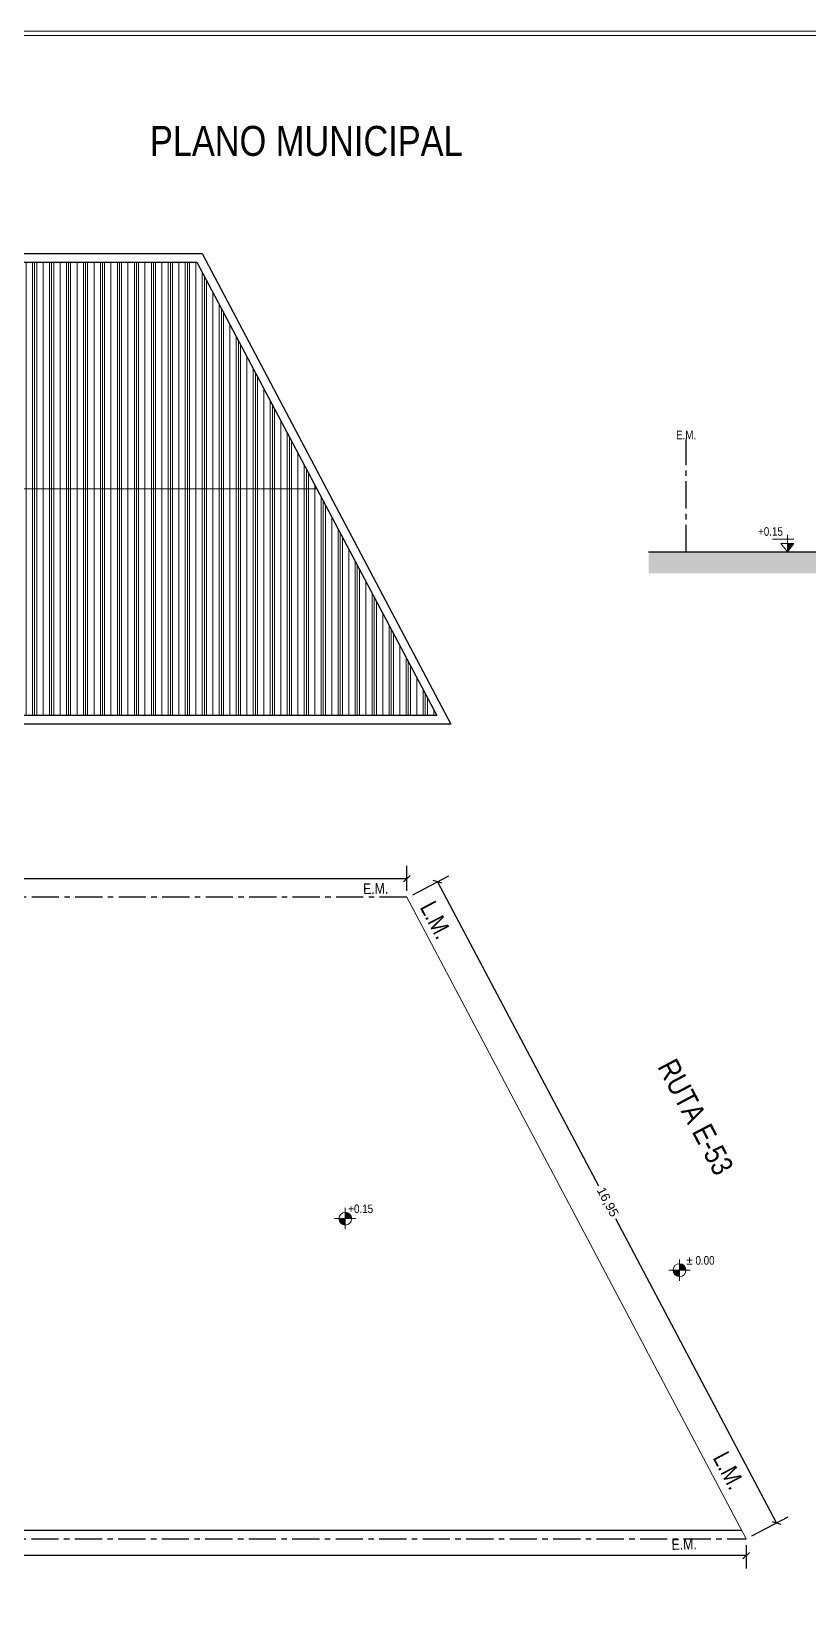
# Model space of a CAD drawing. Header units: millimetres. Extents: x 569 to 671, y 232 to 291.
# Drawn here: x 610.72 to 628.89, y 254.31 to 290.84 of the extents above; entities that cross this region are included whole.
import ezdxf

# ---------------------------------------------------------------- set-up
doc = ezdxf.new("R2010")
doc.units = ezdxf.units.MM
doc.linetypes.add('CENTERX2', pattern=[101.6, 63.5, -12.7, 12.7, -12.7])
for name, color, linetype, lineweight in [('Cotas', 9, 'Continuous', 13), ('MARCO', 130, 'Continuous', 15), ('Mobiliario', 84, 'Continuous', 18), ('Piso', 254, 'Continuous', 13), ('Transcr. cotas', 200, 'Continuous', 13), ('Transcr. ejes', 200, 'CENTERX2', 25), ('Transcr. texto', 200, 'Continuous', 25), ('Transcr. vista fina', 111, 'Continuous', 15)]:
    doc.layers.add(name, color=color, linetype=linetype, lineweight=lineweight)
for name, color, linetype in [('Ejes', 30, 'CENTERX2'), ('Espesor corte', 171, 'Continuous'), ('Texto', 241, 'Continuous'), ('Vista', 4, 'Continuous')]:
    doc.layers.add(name, color=color, linetype=linetype)
doc.styles.add('CARATULA', font='arial.ttf')
doc.styles.add('Cecilia-3', font='ARIALN.TTF', dxfattribs={"height": 0.04})
doc.dimstyles.new('Seba', dxfattribs={"dimscale": 0.3, "dimtxt": 0.7, "dimasz": 0.5, "dimexe": 1, "dimexo": 0.5, "dimgap": 0.3, "dimtad": 0, "dimzin": 1, "dimtxsty": 'CARATULA', "dimblk": 'OBLIQUE', "dimcen": 0.5, "dimclrd": 256, "dimclre": 256, "dimadec": 0, "dimazin": 0, "dimtm": 1e-09, "dimtfac": 1, "dimtmove": 0, "dimatfit": 3, "dimldrblk": 'OBLIQUE', "dimfxl": 1.25, "dimarcsym": 1})
pattern_1 = [(90, (0.85043, 3.97372), (-0.396875, 2e-17), []), (90, (0.8008, 3.97372), (-0.396875, 2e-17), []), (90, (0.7512, 3.97372), (-0.396875, 2e-17), []), (90, (0.60238, 3.97372), (-0.396875, 2e-17), [])]

# ---------------------------------------------------------------- blocks, each defined once
blk = doc.blocks.new('_Oblique')
at = {"color": 0, "linetype": 'ByBlock', "lineweight": -2}
blk.add_line((-0.5, -0.5), (0.5, 0.5), dxfattribs=at)
blk = doc.blocks.new('*D112')
at = {"layer": 'Defpoints', "color": 0, "transparency": 16777216}
for p in [(619.495, 271.025), (587.355, 270.592), (619.495, 270.592)]:
    blk.add_point(p, dxfattribs=at)
at = {"layer": 'Transcr. cotas', "lineweight": -2, "transparency": 16777216}
for p, q in [((587.355, 270.742), (587.355, 271.325)), ((619.495, 270.742), (619.495, 271.325)), ((587.355, 271.025), (602.981, 271.025)), ((619.495, 271.025), (603.869, 271.025))]:
    blk.add_line(p, q, dxfattribs=at)
at = {"layer": 'Transcr. cotas', "lineweight": -2, "transparency": 16777216, "xscale": 0.15, "yscale": 0.15, "zscale": 0.15, "rotation": 180}
blk.add_blockref('_Oblique', (587.355, 271.025), dxfattribs=at)
at = {"layer": 'Transcr. cotas', "lineweight": -2, "transparency": 16777216, "xscale": 0.15, "yscale": 0.15, "zscale": 0.15}
blk.add_blockref('_Oblique', (619.495, 271.025), dxfattribs=at)
at = {"layer": 'Transcr. cotas', "color": 0, "transparency": 16777216, "insert": (603.425, 271.025), "char_height": 0.21, "attachment_point": 5, "style": 'CARATULA'}
blk.add_mtext('32,14', dxfattribs=at)
blk = doc.blocks.new('*D114')
at = {"layer": 'Defpoints', "color": 0, "transparency": 16777216}
for p in [(587.355, 255.592), (627.425, 255.592), (627.425, 255.199)]:
    blk.add_point(p, dxfattribs=at)
at = {"layer": 'Transcr. cotas', "lineweight": -2, "transparency": 16777216}
for p, q in [((587.355, 255.442), (587.355, 254.899)), ((627.425, 255.442), (627.425, 254.899)), ((587.355, 255.199), (606.941, 255.199)), ((627.425, 255.199), (607.839, 255.199))]:
    blk.add_line(p, q, dxfattribs=at)
at = {"layer": 'Transcr. cotas', "lineweight": -2, "transparency": 16777216, "xscale": 0.15, "yscale": 0.15, "zscale": 0.15, "rotation": 180}
blk.add_blockref('_Oblique', (587.355, 255.199), dxfattribs=at)
at = {"layer": 'Transcr. cotas', "lineweight": -2, "transparency": 16777216, "xscale": 0.15, "yscale": 0.15, "zscale": 0.15}
blk.add_blockref('_Oblique', (627.425, 255.199), dxfattribs=at)
at = {"layer": 'Transcr. cotas', "color": 0, "transparency": 16777216, "insert": (607.39, 255.199), "char_height": 0.21, "attachment_point": 5, "style": 'CARATULA'}
blk.add_mtext('40,07', dxfattribs=at)
blk = doc.blocks.new('*D115')
at = {"layer": 'Defpoints', "color": 0, "transparency": 16777216}
for p in [(619.503, 270.577), (628.136, 255.968), (627.425, 255.592)]:
    blk.add_point(p, dxfattribs=at)
at = {"layer": 'Transcr. cotas', "lineweight": -2, "transparency": 16777216}
for p, q in [((619.636, 270.647), (620.48, 271.093)), ((620.215, 270.953), (623.972, 263.845)), ((628.136, 255.968), (624.379, 263.076)), ((627.558, 255.662), (628.402, 256.108))]:
    blk.add_line(p, q, dxfattribs=at)
at = {"layer": 'Transcr. cotas', "lineweight": -2, "transparency": 16777216, "xscale": 0.15, "yscale": 0.15, "zscale": 0.15}
for p, rotation in [((620.215, 270.953), 117.8639156463302), ((628.136, 255.968), 297.8639156463302)]:
    blk.add_blockref('_Oblique', p, dxfattribs=dict(at, rotation=rotation))
at = {"layer": 'Transcr. cotas', "color": 0, "transparency": 16777216, "insert": (624.176, 263.46), "char_height": 0.21, "attachment_point": 5, "rotation": 297.8639, "style": 'CARATULA'}
blk.add_mtext('16,95', dxfattribs=at)

msp = doc.modelspace()

# ---------------------------------------------------------------- hatches: boundary and pattern name
at = {"layer": 'Cotas'}
msp.add_hatch(color=256, dxfattribs=at).paths.add_polyline_path([(628.538, 278.867), (628.388, 278.867), (628.388, 278.667)])
at = {"layer": 'Piso'}
h = msp.add_hatch(dxfattribs=at)
h.set_pattern_fill('PLASTI,_O', color=256, scale=0.0625, angle=90)
h.set_pattern_definition(pattern_1)
h.paths.add_polyline_path([(617.393, 280.143), (614.591, 285.443), (596.373, 285.443), (596.373, 280.143)])
h.paths.add_polyline_path([(606.732, 281.383), (607.482, 281.383), (607.482, 282.057), (606.732, 282.057)], flags=24)
h = msp.add_hatch(dxfattribs=at)
h.set_pattern_fill('PLASTI,_O', color=256, scale=0.0625, angle=90)
h.set_pattern_definition(pattern_1)
h.paths.add_polyline_path([(620.195, 274.843), (617.393, 280.143), (596.373, 280.143), (596.373, 274.843)])
h.paths.add_polyline_path([(606.732, 278.162), (607.482, 278.162), (607.482, 278.836), (606.732, 278.836)], flags=24)
h = msp.add_hatch(dxfattribs=at)
h.set_pattern_fill('EARTH,_O', color=256, scale=0.1, angle=45)
h.set_pattern_definition([(45, (-0.27517, -1.8017), (6e-17, 0.8980256), [0.635, -0.635]), (45, (-0.44355, -1.63335), (6e-17, 0.8980256), [0.635, -0.635]), (45, (-0.6119, -1.46497), (6e-17, 0.8980256), [0.635, -0.635]), (135, (-0.6119, -1.3527), (-0.8980256, 6e-17), [0.635, -0.635]), (135, (-0.44355, -1.18433), (-0.8980256, 6e-17), [0.635, -0.635]), (135, (-0.27517, -1.01595), (-0.8980256, 6e-17), [0.635, -0.635])])
h.paths.add_polyline_path([(669.149, 278.517), (665.149, 278.517), (665.149, 278.667), (661.794, 278.667), (661.64, 278.167), (670.399, 278.167), (670.399, 278.459, 0.10072), (669.149, 278.367)])
h.paths.add_polyline_path([(661.48, 278.667), (625.145, 278.667), (625.145, 278.167), (661.326, 278.167)])
for points in [[(618.058, 263.079), (617.908, 263.079, 0.414214), (618.058, 262.929)], [(618.058, 263.229), (618.058, 263.079), (618.208, 263.079, 0.414214)], [(625.867, 262.023), (625.867, 261.873), (626.017, 261.873, 0.414214)], [(625.867, 261.873), (625.717, 261.873, 0.414214), (625.867, 261.723)]]:
    msp.add_hatch(color=256, dxfattribs=at).paths.add_polyline_path(points)

# ---------------------------------------------------------------- linework, layer by layer
at = {"layer": 'Cotas'}
for p, q in [((628.038, 278.967), (628.538, 278.967)), ((628.388, 278.667), (628.238, 278.867)), ((628.238, 278.867), (628.538, 278.867)), ((628.388, 279.067), (628.388, 278.667)), ((628.388, 278.667), (628.538, 278.867))]:
    msp.add_line(p, q, dxfattribs=at)
at = {"layer": 'Ejes', "ltscale": 0.01}
msp.add_line((626.024, 278.667), (626.024, 281.292), dxfattribs=at)
at = {"layer": 'Espesor corte'}
msp.add_line((625.145, 278.667), (661.48, 278.667), dxfattribs=at)
at = {"layer": 'MARCO'}
msp.add_lwpolyline([(569.247, 231.642), (671.197, 231.642), (671.197, 290.842), (569.247, 290.842)], dxfattribs=at)
msp.add_lwpolyline([(569.347, 231.742), (671.097, 231.742), (671.097, 290.742), (569.347, 290.742)], close=True, dxfattribs=at)
at = {"layer": 'Mobiliario'}
msp.add_line((596.373, 280.143), (617.393, 280.143), dxfattribs=at)
at = {"layer": 'Piso'}
for p, q in [((620.196, 269.266), (620.196, 269.266)), ((618.058, 263.079), (617.808, 263.079)), ((618.058, 263.079), (618.058, 263.329)), ((618.058, 263.079), (618.058, 262.829)), ((618.058, 263.079), (618.308, 263.079)), ((618.062, 262.929), (618.062, 262.929)), ((625.867, 261.873), (625.867, 262.123)), ((625.867, 261.873), (625.617, 261.873)), ((625.867, 261.873), (625.867, 261.623)), ((625.867, 261.873), (626.117, 261.873)), ((625.871, 261.723), (625.871, 261.723))]:
    msp.add_line(p, q, dxfattribs=at)
for centre in [(618.058, 263.079), (625.867, 261.873)]:
    msp.add_circle(centre, 0.15, dxfattribs=at)
at = {"layer": 'Transcr. ejes', "ltscale": 0.01}
for p, q in [((619.495, 270.592), (587.355, 270.592)), ((587.355, 255.592), (627.425, 255.592))]:
    msp.add_line(p, q, dxfattribs=at)
at = {"layer": 'Transcr. vista fina'}
msp.add_line((627.425, 255.592), (619.495, 270.592), dxfattribs=at)
at = {"layer": 'Vista'}
msp.add_line((587.355, 255.792), (627.319, 255.792), dxfattribs=at)
for points in [[(596.373, 285.643), (614.712, 285.643), (620.527, 274.643), (596.373, 274.643)], [(596.373, 285.443), (614.591, 285.443), (620.195, 274.843), (596.373, 274.843)]]:
    msp.add_lwpolyline(points, dxfattribs=at)

# ---------------------------------------------------------------- texts
at = {"layer": 'Texto', "attachment_point": 1, "style": 'Cecilia-3'}
for s, insert, char_height, width in [('PLANO MUNICIPAL', (613.494, 288.628), 0.7, 12.66245), ('{\\H0.8x;E.M.}', (625.786, 281.502), 0.25, 0.85335), ('{\\H0.8x;+0.15}', (627.702, 279.245), 0.25, 0.85335), ('{\\H0.8x;+0.15}', (618.128, 263.408), 0.25, 0.85335), ('{\\H0.8x;%%P 0.00}', (626.023, 262.202), 0.25, 0.85335)]:
    msp.add_mtext(s, dxfattribs=dict(at, insert=insert, char_height=char_height, width=width))
at = {"layer": 'Transcr. texto', "attachment_point": 1, "style": 'Cecilia-3'}
for s, insert, char_height, width, rotation in [('E.M.', (618.471, 270.915), 0.25, 1.91658, 1.2921), ('L.M.', (620.145, 270.548), 0.4, 6.33387, 297.8639), ('RUTA E-53', (625.783, 266.867), 0.5, 9.47503, 297.8639), ('L.M.', (626.987, 257.675), 0.4, 6.33387, 297.8639), ('E.M.', (625.677, 255.582), 0.25, 1.91658, 1.2921)]:
    msp.add_mtext(s, dxfattribs=dict(at, insert=insert, char_height=char_height, width=width, rotation=rotation))

# ---------------------------------------------------------------- dimensions: what is measured, and where the dimension line sits
at = {"layer": 'Transcr. cotas'}
dim = msp.add_linear_dim(base=(619.495, 271.025), p1=(587.355, 270.592), p2=(619.495, 270.592), dimstyle='Seba', dxfattribs=at)
dim.commit()
dim.dimension.update_dxf_attribs({"geometry": '*D112', "text_midpoint": (603.425, 271.025)})
dim = msp.add_aligned_dim(p1=(619.503, 270.577), p2=(627.425, 255.592), distance=0.805, dimstyle='Seba', dxfattribs=at)
dim.commit()
dim.dimension.update_dxf_attribs({"geometry": '*D115', "text_midpoint": (624.176, 263.46)})
dim = msp.add_linear_dim(base=(627.425, 255.199), p1=(587.355, 255.592), p2=(627.425, 255.592), dimstyle='Seba', override={"dimtmove": 1}, dxfattribs=at)
dim.commit()
dim.dimension.update_dxf_attribs({"geometry": '*D114', "text_midpoint": (607.39, 255.199)})

doc.saveas('drawing.dxf')
